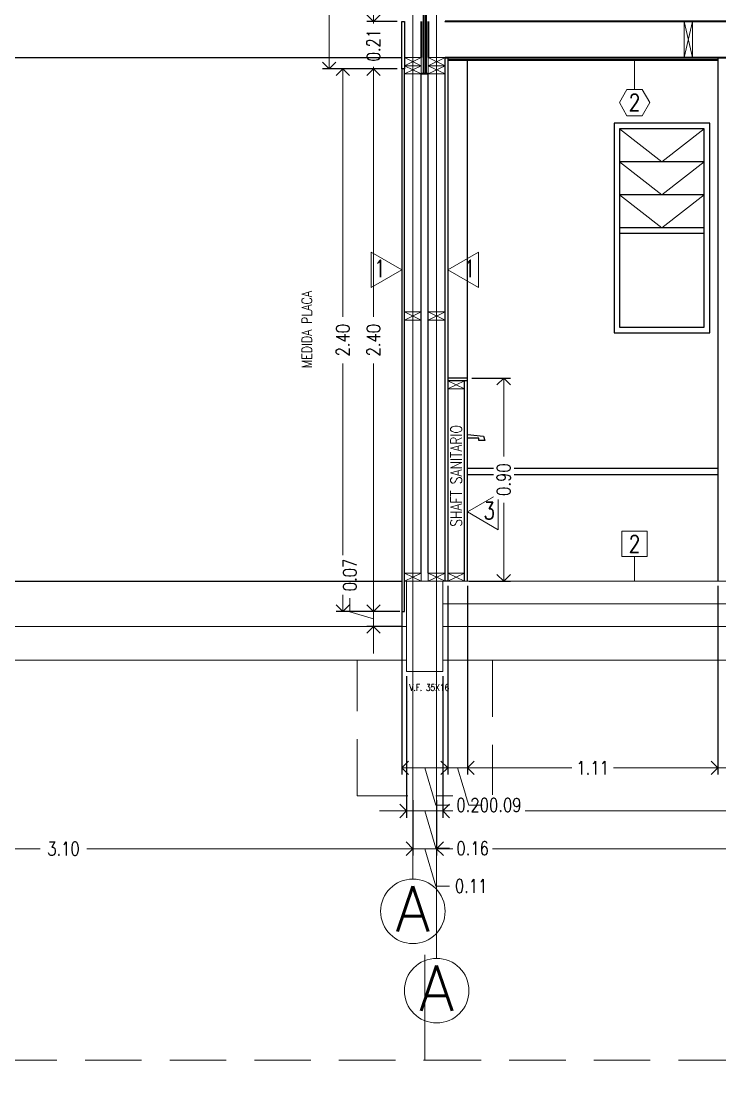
# Model space of a CAD drawing. Header units: inches. Extents: x 10.8 to 60.4, y 12.2 to 79.7.
# Drawn here: x 18.31 to 21.405, y 69.886 to 74.636 of the extents above; entities that cross this region are included whole.
import ezdxf
from ezdxf.enums import TextEntityAlignment as Align

# ---------------------------------------------------------------- set-up
doc = ezdxf.new("R2010")
doc.units = ezdxf.units.IN
doc.header["$MEASUREMENT"] = 0
doc.linetypes.add('HIDDEN', pattern=[0.375, 0.25, -0.125])
doc.layers.get('DEFPOINTS').update_dxf_attribs({"color": 210})
for name, color, linetype, lineweight in [('A-ANNO-DIMS', 3, 'Continuous', 18), ('A-ANNO-SYMB', 3, 'Continuous', 18), ('A-ANNO-TEXT', 3, 'Continuous', 18), ('A-DETL-MCUT', 4, 'Continuous', 25), ('A-ELEV-IDEN', 3, 'Continuous', 18), ('A-ELEV-MBE1', 7, 'Continuous', 35), ('A-ELEV-MBE2', 4, 'Continuous', 25), ('A-WALL-PATT', 8, 'Continuous', 18), ('A-WALL-STUD', 3, 'Continuous', 18)]:
    doc.layers.add(name, color=color, linetype=linetype, lineweight=lineweight)
doc.styles.add('E-ROMANS', font='romans.shx', dxfattribs={"width": 0.8})
doc.dimstyles.new('E-0050_ARW_12', dxfattribs={"dimscale": 0.001, "dimtxt": 60, "dimasz": 60, "dimexe": 30, "dimexo": 20, "dimgap": 30, "dimtad": 0, "dimzin": 0, "dimdsep": 46, "dimtxsty": 'E-ROMANS', "dimblk": 'OPEN90', "dimcen": 30, "dimclrd": 256, "dimclre": 256, "dimclrt": 256, "dimadec": 0, "dimazin": 0, "dimtfac": 1, "dimtmove": 1, "dimatfit": 3, "dimldrblk": 'OPEN90', "dimfxl": 1, "dimtfill": 1, "dimtolj": 1, "dimtzin": 0, "dimlwd": -1, "dimarcsym": 0})

# ---------------------------------------------------------------- blocks, each defined once
blk = doc.blocks.new('_Open90')
at = {"color": 0, "linetype": 'ByBlock', "lineweight": -2}
for p, q in [((0, 0), (-1, 0)), ((-0.5, 0.5), (0, 0)), ((0, 0), (-0.5, -0.5))]:
    blk.add_line(p, q, dxfattribs=at)
blk = doc.blocks.new('*D1648')
at = {"layer": 'A-ANNO-DIMS', "lineweight": -2, "transparency": 16777216}
for p, q in [((16.9482, 71.2361), (16.9482, 70.9409)), ((20.0452, 71.1861), (20.0452, 70.9409))]:
    blk.add_line(p, q, dxfattribs=at)
at = {"layer": 'A-ANNO-DIMS', "transparency": 16777216}
for p, q in [((17.0082, 70.9709), (18.3936, 70.9709)), ((19.9852, 70.9709), (18.5998, 70.9709))]:
    blk.add_line(p, q, dxfattribs=at)
at = {"layer": 'DEFPOINTS', "color": 0, "transparency": 16777216}
for p in [(16.9482, 71.2561), (20.0452, 71.2061), (20.0452, 70.9709)]:
    blk.add_point(p, dxfattribs=at)
at = {"layer": 'A-ANNO-DIMS', "transparency": 16777216, "xscale": 0.06, "yscale": 0.06, "zscale": 0.06, "rotation": 180}
blk.add_blockref('_Open90', (16.9482, 70.9709), dxfattribs=at)
at = {"layer": 'A-ANNO-DIMS', "transparency": 16777216, "xscale": 0.06, "yscale": 0.06, "zscale": 0.06}
blk.add_blockref('_Open90', (20.0452, 70.9709), dxfattribs=at)
at = {"layer": 'A-ANNO-DIMS', "transparency": 16777216, "insert": (18.4967, 70.9709), "char_height": 0.06, "attachment_point": 5, "style": 'E-ROMANS', "bg_fill": 3, "box_fill_scale": 1.25, "bg_fill_color": 256, "bg_fill_true_color": 13158600, "bg_fill_transparency": 0}
blk.add_mtext('\\A1;3.10', dxfattribs=at)
blk = doc.blocks.new('*D1649')
at = {"layer": 'A-ANNO-DIMS', "lineweight": -2, "transparency": 16777216}
for p, q in [((20.0452, 71.1861), (20.0452, 70.9409)), ((20.1503, 71.1861), (20.1503, 70.9409))]:
    blk.add_line(p, q, dxfattribs=at)
at = {"layer": 'A-ANNO-DIMS', "transparency": 16777216}
for p, q in [((19.9852, 70.9709), (19.9252, 70.9709)), ((20.0452, 70.9709), (20.1503, 70.9709)), ((20.0452, 70.9709), (20.1503, 70.9709)), ((20.0977, 70.9709), (20.1472, 70.8059)), ((20.2103, 70.9709), (20.2703, 70.9709)), ((20.1472, 70.8059), (20.2072, 70.8059))]:
    blk.add_line(p, q, dxfattribs=at)
at = {"layer": 'DEFPOINTS', "color": 0, "transparency": 16777216}
for p in [(20.0452, 71.2061), (20.1503, 71.2061), (20.1503, 70.9709)]:
    blk.add_point(p, dxfattribs=at)
at = {"layer": 'A-ANNO-DIMS', "transparency": 16777216, "xscale": 0.06, "yscale": 0.06, "zscale": 0.06}
blk.add_blockref('_Open90', (20.0452, 70.9709), dxfattribs=at)
at = {"layer": 'A-ANNO-DIMS', "transparency": 16777216, "xscale": 0.06, "yscale": 0.06, "zscale": 0.06, "rotation": 180}
blk.add_blockref('_Open90', (20.1503, 70.9709), dxfattribs=at)
at = {"layer": 'A-ANNO-DIMS', "transparency": 16777216, "insert": (20.3035, 70.8059), "char_height": 0.06, "attachment_point": 5, "style": 'E-ROMANS', "bg_fill": 3, "box_fill_scale": 1.25, "bg_fill_color": 256, "bg_fill_true_color": 13158600, "bg_fill_transparency": 0}
blk.add_mtext('\\A1;0.11', dxfattribs=at)
blk = doc.blocks.new('*D1650')
at = {"layer": 'A-ANNO-DIMS', "lineweight": -2, "transparency": 16777216}
for p, q in [((23.2472, 71.2361), (23.2472, 70.9409)), ((20.1503, 71.1861), (20.1503, 70.9409))]:
    blk.add_line(p, q, dxfattribs=at)
at = {"layer": 'A-ANNO-DIMS', "transparency": 16777216}
for p, q in [((20.2103, 70.9709), (21.5956, 70.9709)), ((23.1872, 70.9709), (21.8019, 70.9709))]:
    blk.add_line(p, q, dxfattribs=at)
at = {"layer": 'DEFPOINTS', "color": 0, "transparency": 16777216}
for p in [(23.2472, 71.2561), (20.1503, 71.2061), (23.2472, 70.9709)]:
    blk.add_point(p, dxfattribs=at)
at = {"layer": 'A-ANNO-DIMS', "transparency": 16777216, "xscale": 0.06, "yscale": 0.06, "zscale": 0.06, "rotation": 180}
blk.add_blockref('_Open90', (20.1503, 70.9709), dxfattribs=at)
at = {"layer": 'A-ANNO-DIMS', "transparency": 16777216, "xscale": 0.06, "yscale": 0.06, "zscale": 0.06}
blk.add_blockref('_Open90', (23.2472, 70.9709), dxfattribs=at)
at = {"layer": 'A-ANNO-DIMS', "transparency": 16777216, "insert": (21.6987, 70.9709), "char_height": 0.06, "attachment_point": 5, "style": 'E-ROMANS', "bg_fill": 3, "box_fill_scale": 1.25, "bg_fill_color": 256, "bg_fill_true_color": 13158600, "bg_fill_transparency": 0}
blk.add_mtext('\\A1;3.10', dxfattribs=at)
blk = doc.blocks.new('*D1655')
at = {"layer": 'A-ANNO-DIMS', "lineweight": -2, "transparency": 16777216}
for p, q in [((19.9757, 74.4261), (19.7048, 74.4261)), ((19.9757, 72.0221), (19.7048, 72.0221))]:
    blk.add_line(p, q, dxfattribs=at)
at = {"layer": 'A-ANNO-DIMS', "transparency": 16777216}
for p, q in [((19.7348, 74.3661), (19.7348, 73.3273)), ((19.7348, 72.0821), (19.7348, 73.121))]:
    blk.add_line(p, q, dxfattribs=at)
at = {"layer": 'DEFPOINTS', "color": 0, "transparency": 16777216}
for p in [(19.7348, 74.4261), (19.9957, 74.4261), (19.9957, 72.0221)]:
    blk.add_point(p, dxfattribs=at)
at = {"layer": 'A-ANNO-DIMS', "transparency": 16777216, "xscale": 0.06, "yscale": 0.06, "zscale": 0.06}
for p, rotation in [((19.7348, 74.4261), 90), ((19.7348, 72.0221), 270)]:
    blk.add_blockref('_Open90', p, dxfattribs=dict(at, rotation=rotation))
at = {"layer": 'A-ANNO-DIMS', "transparency": 16777216, "insert": (19.7348, 73.2241), "char_height": 0.06, "attachment_point": 5, "rotation": 90, "style": 'E-ROMANS', "bg_fill": 3, "box_fill_scale": 1.25, "bg_fill_color": 256, "bg_fill_true_color": 13158600, "bg_fill_transparency": 0}
blk.add_mtext('\\A1;2.40', dxfattribs=at)
blk = doc.blocks.new('*D1656')
at = {"layer": 'A-ANNO-DIMS', "lineweight": -2, "transparency": 16777216}
for p, q in [((19.9757, 76.8161), (19.6441, 76.8161)), ((19.9637, 74.4261), (19.6441, 74.4261))]:
    blk.add_line(p, q, dxfattribs=at)
at = {"layer": 'A-ANNO-DIMS', "transparency": 16777216}
for p, q in [((19.6741, 76.7561), (19.6741, 75.7231)), ((19.6741, 74.4861), (19.6741, 75.5191))]:
    blk.add_line(p, q, dxfattribs=at)
at = {"layer": 'DEFPOINTS', "color": 0, "transparency": 16777216}
for p in [(19.6741, 76.8161), (19.9957, 76.8161), (19.9837, 74.4261)]:
    blk.add_point(p, dxfattribs=at)
at = {"layer": 'A-ANNO-DIMS', "transparency": 16777216, "xscale": 0.06, "yscale": 0.06, "zscale": 0.06}
for p, rotation in [((19.6741, 76.8161), 90), ((19.6741, 74.4261), 270)]:
    blk.add_blockref('_Open90', p, dxfattribs=dict(at, rotation=rotation))
at = {"layer": 'A-ANNO-DIMS', "transparency": 16777216, "insert": (19.6741, 75.6211), "char_height": 0.06, "attachment_point": 5, "rotation": 90, "style": 'E-ROMANS', "bg_fill": 3, "box_fill_scale": 1.25, "bg_fill_color": 256, "bg_fill_true_color": 13158600, "bg_fill_transparency": 0}
blk.add_mtext('\\A1;2.39', dxfattribs=at)
blk = doc.blocks.new('*D1657')
at = {"layer": 'A-ANNO-DIMS', "transparency": 16777216}
for p, q in [((19.8708, 72.0821), (19.8708, 72.1421)), ((19.7658, 72.0206), (19.7658, 72.0806)), ((19.8708, 71.9891), (19.7658, 72.0206)), ((19.8708, 71.9561), (19.8708, 72.0221)), ((19.8708, 71.9561), (19.8708, 72.0221)), ((19.8708, 71.8961), (19.8708, 71.8361))]:
    blk.add_line(p, q, dxfattribs=at)
at = {"layer": 'A-ANNO-DIMS', "lineweight": -2, "transparency": 16777216}
for p, q in [((19.9877, 72.0221), (19.8408, 72.0221)), ((19.9977, 71.9561), (19.8408, 71.9561))]:
    blk.add_line(p, q, dxfattribs=at)
at = {"layer": 'DEFPOINTS', "color": 0, "transparency": 16777216}
for p in [(19.8708, 72.0221), (20.0077, 72.0221), (20.0177, 71.9561)]:
    blk.add_point(p, dxfattribs=at)
at = {"layer": 'A-ANNO-DIMS', "transparency": 16777216, "xscale": 0.06, "yscale": 0.06, "zscale": 0.06}
for p, rotation in [((19.8708, 72.0221), 270), ((19.8708, 71.9561), 90)]:
    blk.add_blockref('_Open90', p, dxfattribs=dict(at, rotation=rotation))
at = {"layer": 'A-ANNO-DIMS', "transparency": 16777216, "insert": (19.7658, 72.1838), "char_height": 0.06, "attachment_point": 5, "rotation": 90, "style": 'E-ROMANS', "bg_fill": 3, "box_fill_scale": 1.25, "bg_fill_color": 256, "bg_fill_true_color": 13158600, "bg_fill_transparency": 0}
blk.add_mtext('\\A1;0.07', dxfattribs=at)
blk = doc.blocks.new('*D1606')
at = {"layer": 'A-ANNO-DIMS', "lineweight": -2, "transparency": 16777216}
for p, q in [((19.9637, 74.4261), (19.8408, 74.4261)), ((19.9877, 72.0221), (19.8408, 72.0221))]:
    blk.add_line(p, q, dxfattribs=at)
at = {"layer": 'A-ANNO-DIMS', "transparency": 16777216}
for p, q in [((19.8708, 74.3661), (19.8708, 73.3273)), ((19.8708, 72.0821), (19.8708, 73.121))]:
    blk.add_line(p, q, dxfattribs=at)
at = {"layer": 'DEFPOINTS', "color": 0, "transparency": 16777216}
for p in [(19.8708, 74.4261), (19.9837, 74.4261), (20.0077, 72.0221)]:
    blk.add_point(p, dxfattribs=at)
at = {"layer": 'A-ANNO-DIMS', "transparency": 16777216, "xscale": 0.06, "yscale": 0.06, "zscale": 0.06}
for p, rotation in [((19.8708, 74.4261), 90), ((19.8708, 72.0221), 270)]:
    blk.add_blockref('_Open90', p, dxfattribs=dict(at, rotation=rotation))
at = {"layer": 'A-ANNO-DIMS', "transparency": 16777216, "insert": (19.8708, 73.2241), "char_height": 0.06, "attachment_point": 5, "rotation": 90, "style": 'E-ROMANS', "bg_fill": 3, "box_fill_scale": 1.25, "bg_fill_color": 256, "bg_fill_true_color": 13158600, "bg_fill_transparency": 0}
blk.add_mtext('\\A1;2.40', dxfattribs=at)
blk = doc.blocks.new('*D1607')
at = {"layer": 'A-ANNO-DIMS', "transparency": 16777216}
for p, q in [((19.8708, 74.6961), (19.8708, 74.7561)), ((19.8708, 74.6361), (19.8708, 74.6274)), ((19.8708, 74.4261), (19.8708, 74.4348)), ((19.8708, 74.3661), (19.8708, 74.3061))]:
    blk.add_line(p, q, dxfattribs=at)
at = {"layer": 'A-ANNO-DIMS', "lineweight": -2, "transparency": 16777216}
for p, q in [((19.9757, 74.6361), (19.8408, 74.6361)), ((19.9637, 74.4261), (19.8408, 74.4261))]:
    blk.add_line(p, q, dxfattribs=at)
at = {"layer": 'DEFPOINTS', "color": 0, "transparency": 16777216}
for p in [(19.9957, 74.6361), (19.9837, 74.4261)]:
    blk.add_point(p, dxfattribs=at)
at = {"layer": 'A-ANNO-DIMS', "transparency": 16777216, "xscale": 0.06, "yscale": 0.06, "zscale": 0.06}
for p, rotation in [((19.8708, 74.6361), 270), ((19.8708, 74.4261), 90)]:
    blk.add_blockref('_Open90', p, dxfattribs=dict(at, rotation=rotation))
at = {"layer": 'A-ANNO-DIMS', "transparency": 16777216, "insert": (19.8708, 74.5311), "char_height": 0.06, "attachment_point": 5, "rotation": 90, "style": 'E-ROMANS', "bg_fill": 3, "box_fill_scale": 1.25, "bg_fill_color": 256, "bg_fill_true_color": 13158600, "bg_fill_transparency": 0}
blk.add_mtext('\\A1;0.21', dxfattribs=at)
at = {"layer": 'DEFPOINTS', "color": 0, "transparency": 16777216}
blk.add_point((19.8708, 74.6361), dxfattribs=at)
blk = doc.blocks.new('*D1609')
at = {"layer": 'A-ANNO-DIMS', "lineweight": -2, "transparency": 16777216}
for p, q in [((20.0177, 71.7361), (20.0177, 71.1084)), ((20.1777, 71.7361), (20.1777, 71.1084))]:
    blk.add_line(p, q, dxfattribs=at)
at = {"layer": 'A-ANNO-DIMS', "transparency": 16777216}
for p, q in [((19.9577, 71.1384), (19.8977, 71.1384)), ((20.0177, 71.1384), (20.1777, 71.1384)), ((20.0177, 71.1384), (20.1777, 71.1384)), ((20.0977, 71.1384), (20.1472, 70.9734)), ((20.2377, 71.1384), (20.2977, 71.1384)), ((20.1472, 70.9734), (20.2072, 70.9734))]:
    blk.add_line(p, q, dxfattribs=at)
at = {"layer": 'DEFPOINTS', "color": 0, "transparency": 16777216}
for p in [(20.0177, 71.7561), (20.1777, 71.7561), (20.1777, 71.1384)]:
    blk.add_point(p, dxfattribs=at)
at = {"layer": 'A-ANNO-DIMS', "transparency": 16777216, "xscale": 0.06, "yscale": 0.06, "zscale": 0.06}
blk.add_blockref('_Open90', (20.0177, 71.1384), dxfattribs=at)
at = {"layer": 'A-ANNO-DIMS', "transparency": 16777216, "xscale": 0.06, "yscale": 0.06, "zscale": 0.06, "rotation": 180}
blk.add_blockref('_Open90', (20.1777, 71.1384), dxfattribs=at)
at = {"layer": 'A-ANNO-DIMS', "transparency": 16777216, "insert": (20.3104, 70.9734), "char_height": 0.06, "attachment_point": 5, "style": 'E-ROMANS', "bg_fill": 3, "box_fill_scale": 1.25, "bg_fill_color": 256, "bg_fill_true_color": 13158600, "bg_fill_transparency": 0}
blk.add_mtext('\\A1;0.16', dxfattribs=at)
blk = doc.blocks.new('*D1610')
at = {"layer": 'A-ANNO-DIMS', "lineweight": -2, "transparency": 16777216}
for p, q in [((23.1647, 72.1361), (23.1647, 71.1084)), ((20.1777, 71.7361), (20.1777, 71.1084))]:
    blk.add_line(p, q, dxfattribs=at)
at = {"layer": 'A-ANNO-DIMS', "transparency": 16777216}
for p, q in [((20.2377, 71.1384), (21.5692, 71.1384)), ((23.1047, 71.1384), (21.7732, 71.1384))]:
    blk.add_line(p, q, dxfattribs=at)
at = {"layer": 'DEFPOINTS', "color": 0, "transparency": 16777216}
for p in [(23.1647, 72.1561), (20.1777, 71.7561), (23.1647, 71.1384)]:
    blk.add_point(p, dxfattribs=at)
at = {"layer": 'A-ANNO-DIMS', "transparency": 16777216, "xscale": 0.06, "yscale": 0.06, "zscale": 0.06, "rotation": 180}
blk.add_blockref('_Open90', (20.1777, 71.1384), dxfattribs=at)
at = {"layer": 'A-ANNO-DIMS', "transparency": 16777216, "xscale": 0.06, "yscale": 0.06, "zscale": 0.06}
blk.add_blockref('_Open90', (23.1647, 71.1384), dxfattribs=at)
at = {"layer": 'A-ANNO-DIMS', "transparency": 16777216, "insert": (21.6712, 71.1384), "char_height": 0.06, "attachment_point": 5, "style": 'E-ROMANS', "bg_fill": 3, "box_fill_scale": 1.25, "bg_fill_color": 256, "bg_fill_true_color": 13158600, "bg_fill_transparency": 0}
blk.add_mtext('\\A1;2.99', dxfattribs=at)
blk = doc.blocks.new('*D1612')
at = {"layer": 'A-ANNO-DIMS', "lineweight": -2, "transparency": 16777216}
for p, q in [((19.9957, 72.1361), (19.9957, 71.2994)), ((20.1997, 72.1361), (20.1997, 71.2994))]:
    blk.add_line(p, q, dxfattribs=at)
at = {"layer": 'A-ANNO-DIMS', "transparency": 16777216}
for p, q in [((20.0557, 71.3294), (20.1397, 71.3294)), ((20.0977, 71.3294), (20.1472, 71.1644)), ((20.1472, 71.1644), (20.2072, 71.1644))]:
    blk.add_line(p, q, dxfattribs=at)
at = {"layer": 'DEFPOINTS', "color": 0, "transparency": 16777216}
for p in [(19.9957, 72.1561), (20.1997, 72.1561), (20.1997, 71.3294)]:
    blk.add_point(p, dxfattribs=at)
at = {"layer": 'A-ANNO-DIMS', "transparency": 16777216, "xscale": 0.06, "yscale": 0.06, "zscale": 0.06, "rotation": 180}
blk.add_blockref('_Open90', (19.9957, 71.3294), dxfattribs=at)
at = {"layer": 'A-ANNO-DIMS', "transparency": 16777216, "xscale": 0.06, "yscale": 0.06, "zscale": 0.06}
blk.add_blockref('_Open90', (20.1997, 71.3294), dxfattribs=at)
at = {"layer": 'A-ANNO-DIMS', "transparency": 16777216, "insert": (20.3103, 71.1644), "char_height": 0.06, "attachment_point": 5, "style": 'E-ROMANS', "bg_fill": 3, "box_fill_scale": 1.25, "bg_fill_color": 256, "bg_fill_true_color": 13158600, "bg_fill_transparency": 0}
blk.add_mtext('\\A1;0.20', dxfattribs=at)
blk = doc.blocks.new('*D1613')
at = {"layer": 'A-ANNO-DIMS', "lineweight": -2, "transparency": 16777216}
for p, q in [((20.1997, 72.1361), (20.1997, 71.2994)), ((20.2868, 72.1361), (20.2868, 71.2994))]:
    blk.add_line(p, q, dxfattribs=at)
at = {"layer": 'A-ANNO-DIMS', "transparency": 16777216}
for p, q in [((20.1397, 71.3294), (20.0797, 71.3294)), ((20.1997, 71.3294), (20.2868, 71.3294)), ((20.1997, 71.3294), (20.2868, 71.3294)), ((20.2432, 71.3294), (20.2927, 71.1644)), ((20.3468, 71.3294), (20.4068, 71.3294)), ((20.2927, 71.1644), (20.3527, 71.1644))]:
    blk.add_line(p, q, dxfattribs=at)
at = {"layer": 'DEFPOINTS', "color": 0, "transparency": 16777216}
for p in [(20.1997, 72.1561), (20.2868, 72.1561), (20.2868, 71.3294)]:
    blk.add_point(p, dxfattribs=at)
at = {"layer": 'A-ANNO-DIMS', "transparency": 16777216, "xscale": 0.06, "yscale": 0.06, "zscale": 0.06}
blk.add_blockref('_Open90', (20.1997, 71.3294), dxfattribs=at)
at = {"layer": 'A-ANNO-DIMS', "transparency": 16777216, "xscale": 0.06, "yscale": 0.06, "zscale": 0.06, "rotation": 180}
blk.add_blockref('_Open90', (20.2868, 71.3294), dxfattribs=at)
at = {"layer": 'A-ANNO-DIMS', "transparency": 16777216, "insert": (20.4547, 71.1644), "char_height": 0.06, "attachment_point": 5, "style": 'E-ROMANS', "bg_fill": 3, "box_fill_scale": 1.25, "bg_fill_color": 256, "bg_fill_true_color": 13158600, "bg_fill_transparency": 0}
blk.add_mtext('\\A1;0.09', dxfattribs=at)
blk = doc.blocks.new('*D1614')
at = {"layer": 'A-ANNO-DIMS', "lineweight": -2, "transparency": 16777216}
for p, q in [((20.2868, 72.1361), (20.2868, 71.2994)), ((21.3975, 72.1361), (21.3975, 71.2994))]:
    blk.add_line(p, q, dxfattribs=at)
at = {"layer": 'A-ANNO-DIMS', "transparency": 16777216}
for p, q in [((20.3468, 71.3294), (20.7493, 71.3294)), ((21.3375, 71.3294), (20.935, 71.3294))]:
    blk.add_line(p, q, dxfattribs=at)
at = {"layer": 'DEFPOINTS', "color": 0, "transparency": 16777216}
for p in [(20.2868, 72.1561), (21.3975, 72.1561), (21.3975, 71.3294)]:
    blk.add_point(p, dxfattribs=at)
at = {"layer": 'A-ANNO-DIMS', "transparency": 16777216, "xscale": 0.06, "yscale": 0.06, "zscale": 0.06, "rotation": 180}
blk.add_blockref('_Open90', (20.2868, 71.3294), dxfattribs=at)
at = {"layer": 'A-ANNO-DIMS', "transparency": 16777216, "xscale": 0.06, "yscale": 0.06, "zscale": 0.06}
blk.add_blockref('_Open90', (21.3975, 71.3294), dxfattribs=at)
at = {"layer": 'A-ANNO-DIMS', "transparency": 16777216, "insert": (20.8421, 71.3294), "char_height": 0.06, "attachment_point": 5, "style": 'E-ROMANS', "bg_fill": 3, "box_fill_scale": 1.25, "bg_fill_color": 256, "bg_fill_true_color": 13158600, "bg_fill_transparency": 0}
blk.add_mtext('\\A1;1.11', dxfattribs=at)
blk = doc.blocks.new('*D1615')
at = {"layer": 'A-ANNO-DIMS', "lineweight": -2, "transparency": 16777216}
for p, q in [((21.3975, 72.1361), (21.3975, 71.2994)), ((21.4968, 72.1361), (21.4968, 71.2994))]:
    blk.add_line(p, q, dxfattribs=at)
at = {"layer": 'A-ANNO-DIMS', "transparency": 16777216}
for p, q in [((21.3375, 71.3294), (21.2775, 71.3294)), ((21.3975, 71.3294), (21.4968, 71.3294)), ((21.3975, 71.3294), (21.4968, 71.3294)), ((21.4471, 71.3294), (21.4966, 71.1644)), ((21.5568, 71.3294), (21.6168, 71.3294)), ((21.4966, 71.1644), (21.5566, 71.1644))]:
    blk.add_line(p, q, dxfattribs=at)
at = {"layer": 'DEFPOINTS', "color": 0, "transparency": 16777216}
for p in [(21.3975, 72.1561), (21.4968, 72.1561), (21.4968, 71.3294)]:
    blk.add_point(p, dxfattribs=at)
at = {"layer": 'A-ANNO-DIMS', "transparency": 16777216, "xscale": 0.06, "yscale": 0.06, "zscale": 0.06}
blk.add_blockref('_Open90', (21.3975, 71.3294), dxfattribs=at)
at = {"layer": 'A-ANNO-DIMS', "transparency": 16777216, "xscale": 0.06, "yscale": 0.06, "zscale": 0.06, "rotation": 180}
blk.add_blockref('_Open90', (21.4968, 71.3294), dxfattribs=at)
at = {"layer": 'A-ANNO-DIMS', "transparency": 16777216, "insert": (21.6598, 71.1644), "char_height": 0.06, "attachment_point": 5, "style": 'E-ROMANS', "bg_fill": 3, "box_fill_scale": 1.25, "bg_fill_color": 256, "bg_fill_true_color": 13158600, "bg_fill_transparency": 0}
blk.add_mtext('\\A1;0.10', dxfattribs=at)
blk = doc.blocks.new('*D1603')
at = {"layer": 'A-ANNO-DIMS', "lineweight": -2, "transparency": 16777216}
for p, q in [((20.3068, 73.0561), (20.4779, 73.0561)), ((20.2948, 72.1561), (20.4779, 72.1561))]:
    blk.add_line(p, q, dxfattribs=at)
at = {"layer": 'A-ANNO-DIMS', "transparency": 16777216}
for p, q in [((20.4479, 72.9961), (20.4479, 72.7093)), ((20.4479, 72.2161), (20.4479, 72.503))]:
    blk.add_line(p, q, dxfattribs=at)
at = {"layer": 'DEFPOINTS', "color": 0, "transparency": 16777216}
for p in [(20.2868, 73.0561), (20.2748, 72.1561), (20.4479, 72.1561)]:
    blk.add_point(p, dxfattribs=at)
at = {"layer": 'A-ANNO-DIMS', "transparency": 16777216, "xscale": 0.06, "yscale": 0.06, "zscale": 0.06}
for p, rotation in [((20.4479, 73.0561), 90), ((20.4479, 72.1561), 270)]:
    blk.add_blockref('_Open90', p, dxfattribs=dict(at, rotation=rotation))
at = {"layer": 'A-ANNO-DIMS', "transparency": 16777216, "insert": (20.4479, 72.6061), "char_height": 0.06, "attachment_point": 5, "rotation": 90, "style": 'E-ROMANS', "bg_fill": 3, "box_fill_scale": 1.25, "bg_fill_color": 256, "bg_fill_true_color": 13158600, "bg_fill_transparency": 0}
blk.add_mtext('\\A1;0.90', dxfattribs=at)

msp = doc.modelspace()

# ---------------------------------------------------------------- linework, layer by layer
at = {"layer": 'A-ANNO-SYMB'}
for p, q in [((20.1503, 70.4853), (20.1503, 79.4367)), ((20.0452, 70.8369), (20.0452, 79.0381)), ((23.1647, 72.1561), (20.1777, 72.1561)), ((23.1647, 72.0561), (20.1777, 72.0561)), ((16.9857, 71.9561), (20.0177, 71.9561)), ((20.1777, 71.9561), (23.1647, 71.9561))]:
    msp.add_line(p, q, dxfattribs=at)
msp.add_lwpolyline([(20.1777, 72.1561), (20.0177, 72.1561), (20.0177, 71.7561), (20.1777, 71.7561)], close=True, dxfattribs=at)
at = {"layer": 'A-ANNO-SYMB', "linetype": 'HIDDEN'}
msp.add_lwpolyline([(20.1777, 71.8061), (20.3977, 71.8061), (20.3977, 71.2061), (19.7977, 71.2061), (19.7977, 71.8061), (20.0177, 71.8061)], dxfattribs=at)
at = {"layer": 'A-ANNO-SYMB'}
msp.add_circle((20.1506, 70.3422), 0.143, dxfattribs=at)
at = {"layer": 'A-ANNO-TEXT'}
msp.add_line((21.0278, 74.3353), (21.0278, 74.4661), dxfattribs=at)
for points in [[(21.0615, 74.2186), (21.0952, 74.2769), (21.0615, 74.3353), (20.9942, 74.3353), (20.9605, 74.2769), (20.9942, 74.2186)], [(20.1998, 73.5355), (20.3356, 73.6139), (20.3356, 73.457)], [(20.2868, 72.4629), (20.4226, 72.5414), (20.4226, 72.3845)], [(20.9716, 72.3778), (21.0841, 72.3778), (21.0841, 72.2653), (20.9716, 72.2653)]]:
    msp.add_lwpolyline(points, close=True, dxfattribs=at)
at = {"layer": 'A-ANNO-TEXT', "linetype": 'HIDDEN'}
for points in [[(13.7987, 70.5016), (13.7987, 70.0346), (16.8067, 70.0346), (16.9498, 69.8864), (17.0928, 70.0346), (20.0977, 70.0346), (20.0977, 70.5016)], [(20.0977, 70.5016), (20.0977, 70.0346), (23.1058, 70.0346), (23.2488, 69.8864), (23.3918, 70.0346), (26.3968, 70.0346), (26.3968, 70.5016)]]:
    msp.add_lwpolyline(points, dxfattribs=at)
at = {"layer": 'A-DETL-MCUT'}
for p, q in [((21.3975, 74.4761), (21.3975, 72.1561)), ((20.2868, 73.0561), (20.1998, 73.0561)), ((20.2868, 72.1561), (20.2868, 73.0561)), ((20.2868, 73.0441), (20.1998, 73.0441)), ((20.2748, 72.1561), (20.2748, 73.0441))]:
    msp.add_line(p, q, dxfattribs=at)
msp.add_lwpolyline([(19.9957, 74.6361), (20.0077, 74.6361), (20.0077, 74.4261), (19.9957, 74.4261)], close=True, dxfattribs=at)
for points in [[(20.1998, 74.4761), (20.1998, 72.1561), (20.1877, 72.1561), (20.1877, 74.4761)], [(19.9957, 74.4261), (19.9957, 72.0221), (20.0077, 72.0221), (20.0077, 74.4261)]]:
    msp.add_lwpolyline(points, dxfattribs=at)
at = {"layer": 'A-ELEV-IDEN'}
msp.add_line((17.2257, 71.8061), (19.7977, 71.8061), dxfattribs=at)
for points in [[(21.3368, 74.1611), (21.1493, 74.0145), (20.9618, 74.1611)], [(21.3368, 74.0145), (21.1493, 73.8678), (20.9618, 74.0145)], [(21.3368, 73.8678), (21.1493, 73.7211), (20.9618, 73.8678)]]:
    msp.add_lwpolyline(points, dxfattribs=at)
at = {"layer": 'A-ELEV-MBE1'}
for points in [[(20.0927, 74.6721), (20.0927, 74.4041)], [(20.1027, 74.6721), (20.1027, 74.4041)], [(20.0827, 74.6361), (20.0827, 74.4761)], [(20.1127, 74.6361), (20.1127, 74.4761)], [(20.1877, 74.4761), (23.2947, 74.4761), (23.2947, 74.6361), (20.1877, 74.6361), (20.1877, 74.6361)], [(20.1998, 74.4661), (21.3975, 74.4661)], [(20.1127, 74.4041), (20.0827, 74.4041)]]:
    msp.add_lwpolyline(points, dxfattribs=at)
at = {"layer": 'A-ELEV-MBE2'}
for p, q in [((20.2868, 73.0561), (20.2868, 74.4661)), ((20.0827, 72.1921), (20.0827, 74.4041)), ((20.1127, 72.1921), (20.1127, 74.4041)), ((21.3975, 72.6561), (20.2868, 72.6561)), ((21.3975, 72.6281), (20.2868, 72.6281)), ((20.0077, 72.2061), (20.0077, 72.4967))]:
    msp.add_line(p, q, dxfattribs=at)
for points in [[(21.3618, 73.2561), (21.3618, 74.1861), (20.9368, 74.1861), (20.9368, 73.2561), (21.3618, 73.2561)], [(21.3368, 74.0145), (20.9618, 74.0145)], [(21.3368, 73.8678), (20.9618, 73.8678)], [(21.3368, 73.7211), (20.9618, 73.7211)], [(21.3368, 73.6961), (20.9618, 73.6961)], [(20.2868, 72.8061), (20.3581, 72.7989), (20.3635, 72.7791), (20.3375, 72.7791), (20.3375, 72.7899), (20.2868, 72.7899)]]:
    msp.add_lwpolyline(points, dxfattribs=at)
msp.add_lwpolyline([(21.3368, 73.2811), (21.3368, 74.1611), (20.9618, 74.1611), (20.9618, 73.2811)], close=True, dxfattribs=at)
at = {"layer": 'A-WALL-PATT', "ltscale": 0.1}
for p, q in [((20.0452, 74.6361), (20.0452, 74.4761)), ((20.1503, 74.6361), (20.1503, 74.4761)), ((20.0452, 73.3561), (20.0452, 74.4041)), ((20.1502, 73.3561), (20.1502, 74.4041)), ((20.0452, 72.1921), (20.0452, 73.3061)), ((20.1502, 72.1921), (20.1502, 73.3061))]:
    msp.add_line(p, q, dxfattribs=at)
at = {"layer": 'A-WALL-STUD'}
for p, q in [((20.1127, 74.4401), (20.1877, 74.4761)), ((20.1877, 74.4401), (20.1127, 74.4761)), ((20.1127, 74.4041), (20.1877, 74.4401)), ((20.1877, 74.4041), (20.1127, 74.4401)), ((20.1877, 73.3131), (20.1127, 73.3491)), ((20.1127, 73.3131), (20.1877, 73.3491))]:
    msp.add_line(p, q, dxfattribs=at)
for points in [[(21.2842, 74.6361), (21.2842, 74.4761), (21.2482, 74.4761), (21.2482, 74.6361), (21.2842, 74.6361)], [(21.2482, 74.6361), (21.2842, 74.4761)], [(21.2842, 74.6361), (21.2482, 74.4761)]]:
    msp.add_lwpolyline(points, dxfattribs=at)
for points in [[(20.1127, 74.4401), (20.1877, 74.4401), (20.1877, 74.4761), (20.1127, 74.4761)], [(20.1127, 74.4041), (20.1877, 74.4041), (20.1877, 74.4401), (20.1127, 74.4401)], [(20.1877, 73.3131), (20.1127, 73.3131), (20.1127, 73.3491), (20.1877, 73.3491)]]:
    msp.add_lwpolyline(points, close=True, dxfattribs=at)

# ---------------------------------------------------------------- texts
at = {"layer": 'A-ANNO-TEXT', "attachment_point": 5, "style": 'E-ROMANS'}
for s, insert, char_height, rotation in [('\\pi-0.45,l0.45,t0.45;2', (21.0278, 74.2769), 0.075, 0.0005), ('\\pi-0.45,l0.45,t0.45;1', (20.2967, 73.5411), 0.075, 359.9995), ('MEDIDA PLACA', (19.5755, 73.271), 0.045, 90), ('MEDIDA PLACA', (19.5755, 73.271), 0.045, 90), ('\\pi-0.45,l0.45,t0.45;3', (20.3837, 72.4686), 0.075, 359.9995), ('\\pi-0.45,l0.45,t0.45;2', (21.0278, 72.3216), 0.075, 0.0005)]:
    msp.add_mtext(s, dxfattribs=dict(at, insert=insert, char_height=char_height, rotation=rotation))
at = {"layer": 'A-ANNO-TEXT', "insert": (20.1177, 71.6854), "char_height": 0.03, "attachment_point": 5, "style": 'E-ROMANS'}
msp.add_mtext('\\pi-0.09,l0.09,t0.09;V.F. 35X16', dxfattribs=at)
at = {"layer": 'A-ANNO-TEXT', "style": 'E-ROMANS'}
msp.add_attdef('A', text='0.00', height=0.2, dxfattribs=at).set_placement((20.1506, 70.3534), align=Align.MIDDLE_CENTER)

# ---------------------------------------------------------------- next in the draw order: dimensions: what is measured, and where the dimension line sits
at = {"layer": 'A-ANNO-DIMS'}
dim = msp.add_linear_dim(base=(19.7348, 74.4261), p1=(19.9957, 72.0221), p2=(19.9957, 74.4261), angle=90, dimstyle='E-0050_ARW_12', dxfattribs=at)
dim.commit()
dim.dimension.update_dxf_attribs({"geometry": '*D1655', "text_midpoint": (19.7348, 73.2241)})
dim = msp.add_linear_dim(base=(20.0452, 70.9709), p1=(16.9482, 71.2561), p2=(20.0452, 71.2061), dimstyle='E-0050_ARW_12', dxfattribs=at)
dim.commit()
dim.dimension.update_dxf_attribs({"geometry": '*D1648', "text_midpoint": (18.4967, 70.9709)})

# ---------------------------------------------------------------- next in the draw order: dimensions: what is measured, and where the dimension line sits
for base, p1, p2, picture, middle in [((19.6741, 76.8161), (19.9837, 74.4261), (19.9957, 76.8161), '*D1656', (19.6741, 75.6211)), ((19.8708, 72.0221), (20.0177, 71.9561), (20.0077, 72.0221), '*D1657', (19.7658, 72.1106))]:
    dim = msp.add_linear_dim(base=base, p1=p1, p2=p2, angle=90, dimstyle='E-0050_ARW_12', dxfattribs=at)
    dim.commit()
    dim.dimension.update_dxf_attribs({"geometry": picture, "text_midpoint": middle})
dim = msp.add_linear_dim(base=(20.1503, 70.9709), p1=(20.0452, 71.2061), p2=(20.1503, 71.2061), dimstyle='E-0050_ARW_12', dxfattribs=at)
dim.commit()
dim.dimension.update_dxf_attribs({"geometry": '*D1649', "text_midpoint": (20.2372, 70.8059)})

# ---------------------------------------------------------------- next in the draw order: linework, layer by layer
at = {"layer": 'A-ANNO-SYMB'}
msp.add_circle((20.0452, 70.6938), 0.143, dxfattribs=at)

# ---------------------------------------------------------------- next in the draw order: texts
at = {"layer": 'A-ANNO-TEXT', "style": 'E-ROMANS'}
msp.add_attdef('A', text='0.00', height=0.2, dxfattribs=at).set_placement((20.0452, 70.705), align=Align.MIDDLE_CENTER)

# ---------------------------------------------------------------- next in the draw order: dimensions: what is measured, and where the dimension line sits
at = {"layer": 'A-ANNO-DIMS'}
dim = msp.add_linear_dim(base=(19.8708, 74.4261), p1=(20.0077, 72.0221), p2=(19.9837, 74.4261), angle=90, dimstyle='E-0050_ARW_12', dxfattribs=at)
dim.commit()
dim.dimension.update_dxf_attribs({"geometry": '*D1606', "text_midpoint": (19.8708, 73.2241)})
dim = msp.add_linear_dim(base=(23.2472, 70.9709), p1=(20.1503, 71.2061), p2=(23.2472, 71.2561), dimstyle='E-0050_ARW_12', dxfattribs=at)
dim.commit()
dim.dimension.update_dxf_attribs({"geometry": '*D1650', "text_midpoint": (21.6987, 70.9709)})

# ---------------------------------------------------------------- next in the draw order: linework, layer by layer
at = {"layer": 'A-ANNO-TEXT'}
msp.add_lwpolyline([(19.9957, 73.5355), (19.8598, 73.6139), (19.8598, 73.457)], close=True, dxfattribs=at)
at = {"layer": 'A-WALL-STUD'}
for p, q in [((20.0077, 73.3131), (20.0827, 73.3491)), ((20.0827, 73.3131), (20.0077, 73.3491))]:
    msp.add_line(p, q, dxfattribs=at)
msp.add_lwpolyline([(20.0077, 73.3131), (20.0827, 73.3131), (20.0827, 73.3491), (20.0077, 73.3491)], close=True, dxfattribs=at)

# ---------------------------------------------------------------- next in the draw order: texts
at = {"layer": 'A-ANNO-TEXT', "insert": (19.8988, 73.5411), "char_height": 0.075, "attachment_point": 5, "rotation": 0.0005, "style": 'E-ROMANS'}
msp.add_mtext('\\pi-0.45,l0.45,t0.45;1', dxfattribs=at)

# ---------------------------------------------------------------- next in the draw order: dimensions: what is measured, and where the dimension line sits
at = {"layer": 'A-ANNO-DIMS'}
dim = msp.add_linear_dim(base=(19.8708, 74.6361), p1=(19.9837, 74.4261), p2=(19.9957, 74.6361), angle=90, dimstyle='E-0050_ARW_12', dxfattribs=at)
dim.commit()
dim.dimension.update_dxf_attribs({"geometry": '*D1607', "text_midpoint": (19.8708, 74.5311)})
dim = msp.add_linear_dim(base=(20.1777, 71.1384), p1=(20.0177, 71.7561), p2=(20.1777, 71.7561), dimstyle='E-0050_ARW_12', dxfattribs=at)
dim.commit()
dim.dimension.update_dxf_attribs({"geometry": '*D1609', "text_midpoint": (20.2372, 70.9734)})

# ---------------------------------------------------------------- next in the draw order: linework, layer by layer
at = {"layer": 'A-ELEV-MBE2'}
msp.add_line((16.9957, 74.4768), (19.9957, 74.4768), dxfattribs=at)
at = {"layer": 'A-WALL-STUD'}
for p, q in [((20.0077, 74.4401), (20.0827, 74.4761)), ((20.0827, 74.4401), (20.0077, 74.4761)), ((20.0077, 74.4041), (20.0827, 74.4401)), ((20.0827, 74.4041), (20.0077, 74.4401))]:
    msp.add_line(p, q, dxfattribs=at)
for points in [[(20.0077, 74.4401), (20.0827, 74.4401), (20.0827, 74.4761), (20.0077, 74.4761)], [(20.0077, 74.4041), (20.0827, 74.4041), (20.0827, 74.4401), (20.0077, 74.4401)]]:
    msp.add_lwpolyline(points, close=True, dxfattribs=at)

# ---------------------------------------------------------------- next in the draw order: dimensions: what is measured, and where the dimension line sits
at = {"layer": 'A-ANNO-DIMS'}
dim = msp.add_linear_dim(base=(23.1647, 71.1384), p1=(20.1777, 71.7561), p2=(23.1647, 72.1561), dimstyle='E-0050_ARW_12', dxfattribs=at)
dim.commit()
dim.dimension.update_dxf_attribs({"geometry": '*D1610', "text_midpoint": (21.6712, 71.1384)})

# ---------------------------------------------------------------- next in the draw order: dimensions: what is measured, and where the dimension line sits
dim = msp.add_linear_dim(base=(20.1997, 71.3294), p1=(19.9957, 72.1561), p2=(20.1997, 72.1561), dimstyle='E-0050_ARW_12', dxfattribs=at)
dim.commit()
dim.dimension.update_dxf_attribs({"geometry": '*D1612', "text_midpoint": (20.2372, 71.1644)})

# ---------------------------------------------------------------- next in the draw order: linework, layer by layer
at = {"layer": 'A-ELEV-MBE2'}
msp.add_lwpolyline([(16.9957, 72.1561), (19.9957, 72.1561)], dxfattribs=at)

# ---------------------------------------------------------------- next in the draw order: dimensions: what is measured, and where the dimension line sits
at = {"layer": 'A-ANNO-DIMS'}
dim = msp.add_linear_dim(base=(20.2868, 71.3294), p1=(20.1997, 72.1561), p2=(20.2868, 72.1561), dimstyle='E-0050_ARW_12', dxfattribs=at)
dim.commit()
dim.dimension.update_dxf_attribs({"geometry": '*D1613', "text_midpoint": (20.3827, 71.1644)})

# ---------------------------------------------------------------- next in the draw order: linework, layer by layer
at = {"layer": 'A-WALL-STUD'}
for p, q in [((20.0077, 72.1561), (20.0827, 72.1921)), ((20.0827, 72.1561), (20.0077, 72.1921)), ((20.1877, 72.1561), (20.1127, 72.1921)), ((20.1127, 72.1561), (20.1877, 72.1921))]:
    msp.add_line(p, q, dxfattribs=at)
for points in [[(20.0077, 72.1561), (20.0827, 72.1561), (20.0827, 72.1921), (20.0077, 72.1921)], [(20.1877, 72.1561), (20.1127, 72.1561), (20.1127, 72.1921), (20.1877, 72.1921)]]:
    msp.add_lwpolyline(points, close=True, dxfattribs=at)

# ---------------------------------------------------------------- next in the draw order: dimensions: what is measured, and where the dimension line sits
at = {"layer": 'A-ANNO-DIMS'}
dim = msp.add_linear_dim(base=(21.3975, 71.3294), p1=(20.2868, 72.1561), p2=(21.3975, 72.1561), dimstyle='E-0050_ARW_12', dxfattribs=at)
dim.commit()
dim.dimension.update_dxf_attribs({"geometry": '*D1614', "text_midpoint": (20.8421, 71.3294)})

# ---------------------------------------------------------------- next in the draw order: linework, layer by layer
at = {"layer": 'A-ANNO-TEXT'}
msp.add_line((21.0278, 72.2653), (21.0278, 72.1561), dxfattribs=at)

# ---------------------------------------------------------------- next in the draw order: dimensions: what is measured, and where the dimension line sits
at = {"layer": 'A-ANNO-DIMS'}
dim = msp.add_linear_dim(base=(20.4479, 72.1561), p1=(20.2868, 73.0561), p2=(20.2748, 72.1561), angle=90, dimstyle='E-0050_ARW_12', dxfattribs=at)
dim.commit()
dim.dimension.update_dxf_attribs({"geometry": '*D1603', "text_midpoint": (20.4479, 72.6061)})
dim = msp.add_linear_dim(base=(21.4968, 71.3294), p1=(21.3975, 72.1561), p2=(21.4968, 72.1561), dimstyle='E-0050_ARW_12', dxfattribs=at)
dim.commit()
dim.dimension.update_dxf_attribs({"geometry": '*D1615', "text_midpoint": (21.5866, 71.1644)})

# ---------------------------------------------------------------- next in the draw order: linework, layer by layer
at = {"layer": 'A-ELEV-IDEN'}
msp.add_line((20.3977, 71.8061), (22.9247, 71.8061), dxfattribs=at)
at = {"layer": 'A-WALL-STUD'}
for p, q in [((20.2748, 73.0081), (20.1998, 73.0441)), ((20.1998, 73.0081), (20.2748, 73.0441)), ((20.2748, 72.1561), (20.1998, 72.1921)), ((20.1998, 72.1561), (20.2748, 72.1921))]:
    msp.add_line(p, q, dxfattribs=at)
for points in [[(20.2748, 73.0081), (20.1998, 73.0081), (20.1998, 73.0441), (20.2748, 73.0441)], [(20.2748, 72.1561), (20.1998, 72.1561), (20.1998, 72.1921), (20.2748, 72.1921)]]:
    msp.add_lwpolyline(points, close=True, dxfattribs=at)

# ---------------------------------------------------------------- next in the draw order: texts
at = {"layer": 'A-ANNO-TEXT', "insert": (20.2127, 72.6228), "char_height": 0.05, "attachment_point": 2, "rotation": 90, "style": 'E-ROMANS'}
msp.add_mtext('SHAFT SANITARIO', dxfattribs=at)

doc.saveas('drawing.dxf')
